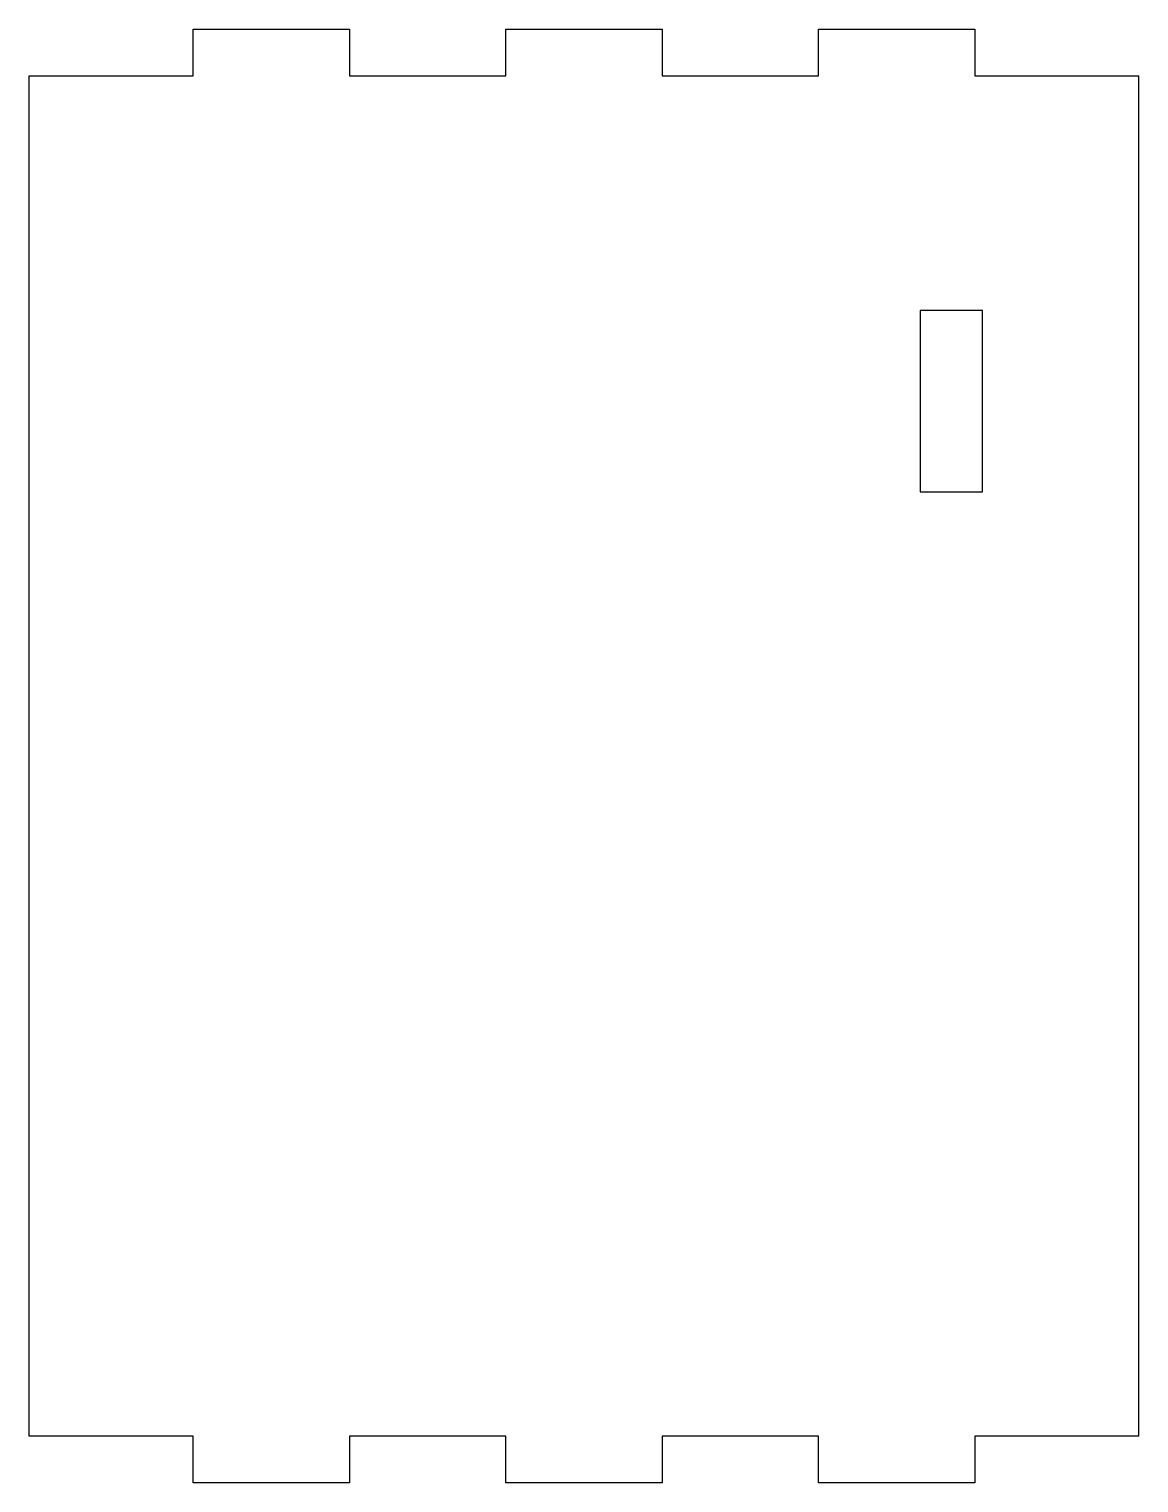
# Model space of a CAD drawing. Extents: x -63.9 to 7.1, y -74 to 19.
import ezdxf

# ---------------------------------------------------------------- set-up
doc = ezdxf.new("R2010")
doc.units = 0
doc.header["$MEASUREMENT"] = 0
doc.layers.get('0').update_dxf_attribs({"linetype": 'CONTINUOUS'})

# ---------------------------------------------------------------- blocks, each defined once
blk = doc.blocks.new('SHAPE2DVIEW004')
at = {"color": 1}
for p, q in [((-53.4, 19), (-43.4, 19)), ((-53.4, 16), (-53.4, 19)), ((-43.4, 19), (-43.4, 16)), ((-33.4, 19), (-23.4, 19)), ((-33.4, 16), (-33.4, 19)), ((-23.4, 19), (-23.4, 16)), ((-13.4, 19), (-3.4, 19)), ((-13.4, 16), (-13.4, 19)), ((-3.4, 19), (-3.4, 16)), ((-63.9, 16), (-53.4, 16)), ((-63.9, -71), (-63.9, 16)), ((-43.4, 16), (-33.4, 16)), ((-23.4, 16), (-13.4, 16)), ((-3.4, 16), (7.1, 16)), ((7.1, -71), (7.1, 16)), ((-6.9, 1), (-6.9, -10.6)), ((-2.9, 1), (-6.9, 1)), ((-2.9, -10.6), (-2.9, 1)), ((-6.9, -10.6), (-2.9, -10.6)), ((-53.4, -71), (-63.9, -71)), ((-53.4, -74), (-53.4, -71)), ((-43.4, -71), (-43.4, -74)), ((-33.4, -71), (-43.4, -71)), ((-33.4, -74), (-33.4, -71)), ((-23.4, -71), (-23.4, -74)), ((-13.4, -71), (-23.4, -71)), ((-13.4, -74), (-13.4, -71)), ((-3.4, -71), (-3.4, -74)), ((7.1, -71), (-3.4, -71)), ((-43.4, -74), (-53.4, -74)), ((-23.4, -74), (-33.4, -74)), ((-3.4, -74), (-13.4, -74))]:
    blk.add_line(p, q, dxfattribs=at)

msp = doc.modelspace()

# ---------------------------------------------------------------- block references
at = {"color": 1}
msp.add_blockref('SHAPE2DVIEW004', (0, 0), dxfattribs=at)

doc.saveas('drawing.dxf')
